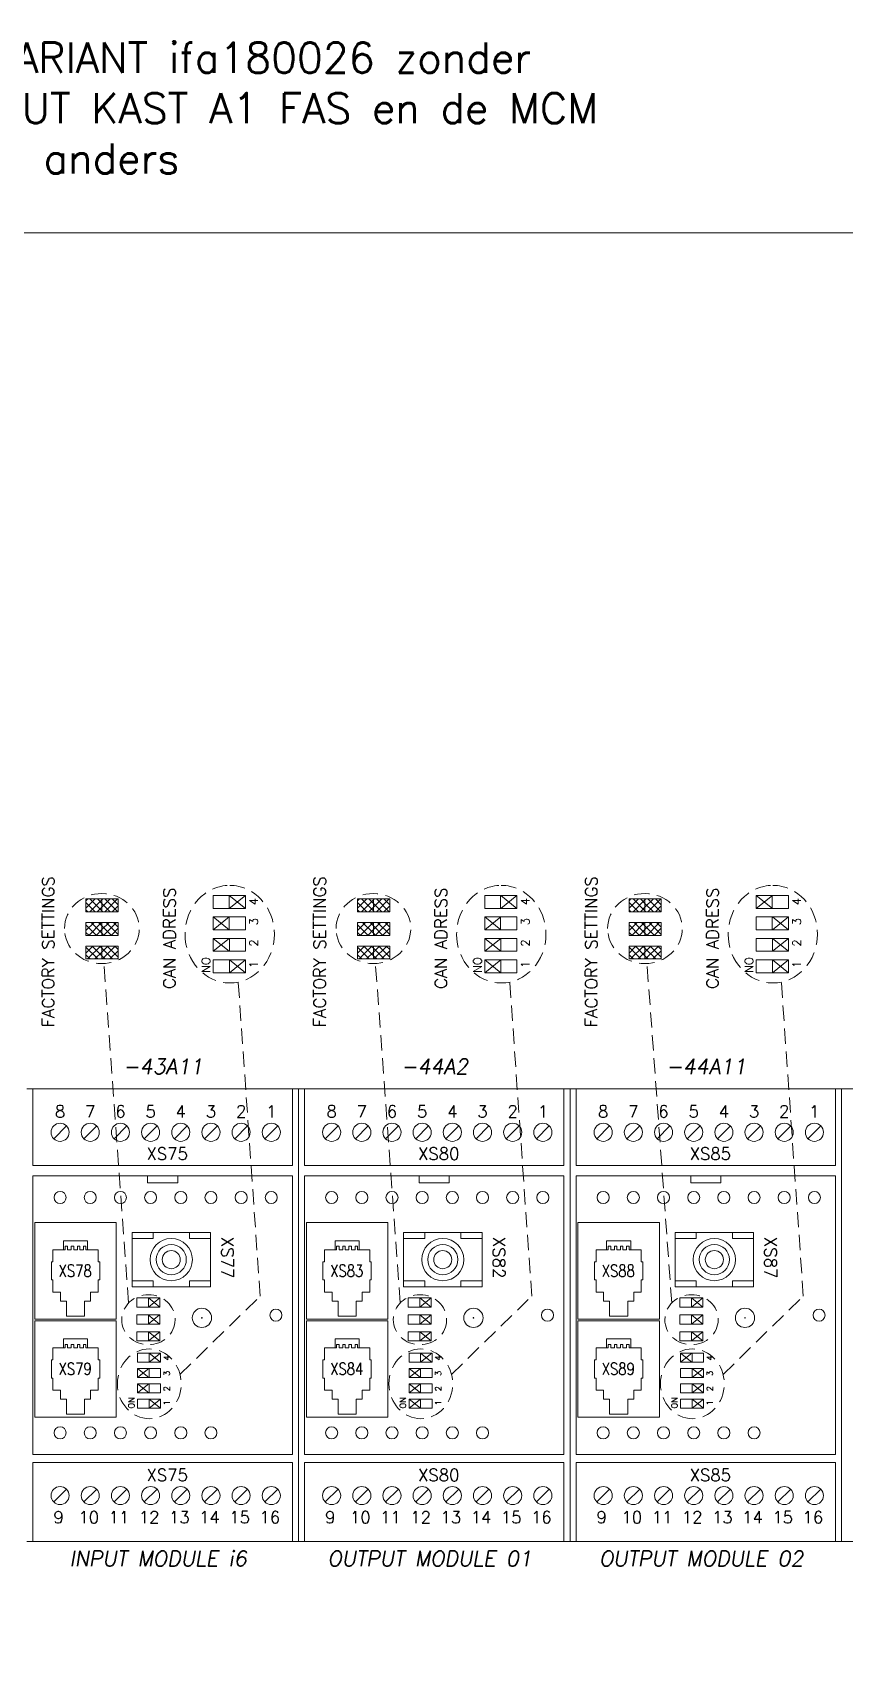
# Model space of a CAD drawing. Extents: x -2993 to 3661, y -4147 to -1441.
# Drawn here: x 2735.6 to 2870.2, y -3453.6 to -3185.1 of the extents above; entities that cross this region are included whole.
import ezdxf
from ezdxf.enums import TextEntityAlignment as Align

# ---------------------------------------------------------------- set-up
doc = ezdxf.new("R2010")
doc.units = 0
doc.header["$LTSCALE"] = 0.1
doc.header["$MEASUREMENT"] = 0
doc.linetypes.add('DASHED', pattern=[19.05, 12.7, -6.35])
doc.layers.get('0').update_dxf_attribs({"linetype": 'CONTINUOUS'})
doc.layers.add('DIM', color=5, linetype='CONTINUOUS')
doc.styles.get("Standard").update_dxf_attribs({"font": 'simplex.shx'})

msp = doc.modelspace()

# ---------------------------------------------------------------- linework, layer by layer
at = {"linetype": 'Continuous', "lineweight": 13}
for p, q in [((2744.51, -3328.7), (2749.84, -3328.7)), ((2744.51, -3330.83), (2744.51, -3328.7)), ((2747.14, -3330.83), (2747.14, -3328.7)), ((2749.84, -3328.7), (2749.84, -3330.83)), ((2765.58, -3328.13), (2770.92, -3328.13)), ((2765.58, -3330.26), (2765.58, -3328.13)), ((2768.22, -3330.26), (2768.22, -3328.13)), ((2770.92, -3328.13), (2770.92, -3330.26)), ((2789.51, -3328.7), (2794.84, -3328.7)), ((2789.51, -3330.83), (2789.51, -3328.7)), ((2792.14, -3330.83), (2792.14, -3328.7)), ((2794.84, -3328.7), (2794.84, -3330.83)), ((2810.58, -3328.13), (2815.92, -3328.13)), ((2810.58, -3330.26), (2810.58, -3328.13)), ((2813.22, -3330.26), (2813.22, -3328.13)), ((2815.92, -3328.13), (2815.92, -3330.26)), ((2834.51, -3328.7), (2839.84, -3328.7)), ((2834.51, -3330.83), (2834.51, -3328.7)), ((2837.14, -3330.83), (2837.14, -3328.7)), ((2839.84, -3328.7), (2839.84, -3330.83)), ((2855.58, -3328.13), (2860.92, -3328.13)), ((2855.58, -3330.26), (2855.58, -3328.13)), ((2858.22, -3330.26), (2858.22, -3328.13)), ((2860.92, -3328.13), (2860.92, -3330.26)), ((2749.84, -3330.83), (2744.51, -3330.83)), ((2770.92, -3330.26), (2765.58, -3330.26)), ((2765.58, -3331.68), (2770.92, -3331.68)), ((2765.58, -3333.82), (2765.58, -3331.68)), ((2768.22, -3333.82), (2768.22, -3331.68)), ((2770.92, -3331.68), (2770.92, -3333.82)), ((2794.84, -3330.83), (2789.51, -3330.83)), ((2815.92, -3330.26), (2810.58, -3330.26)), ((2810.58, -3331.68), (2815.92, -3331.68)), ((2810.58, -3333.82), (2810.58, -3331.68)), ((2813.22, -3333.82), (2813.22, -3331.68)), ((2815.92, -3331.68), (2815.92, -3333.82)), ((2839.84, -3330.83), (2834.51, -3330.83)), ((2860.92, -3330.26), (2855.58, -3330.26)), ((2855.58, -3331.68), (2860.92, -3331.68)), ((2855.58, -3333.82), (2855.58, -3331.68)), ((2858.22, -3333.82), (2858.22, -3331.68)), ((2860.92, -3331.68), (2860.92, -3333.82)), ((2744.51, -3332.61), (2749.84, -3332.61)), ((2744.51, -3334.74), (2744.51, -3332.61)), ((2747.14, -3334.74), (2747.14, -3332.61)), ((2749.84, -3332.61), (2749.84, -3334.74)), ((2770.92, -3333.82), (2765.58, -3333.82)), ((2789.51, -3332.61), (2794.84, -3332.61)), ((2789.51, -3334.74), (2789.51, -3332.61)), ((2792.14, -3334.74), (2792.14, -3332.61)), ((2794.84, -3332.61), (2794.84, -3334.74)), ((2815.92, -3333.82), (2810.58, -3333.82)), ((2834.51, -3332.61), (2839.84, -3332.61)), ((2834.51, -3334.74), (2834.51, -3332.61)), ((2837.14, -3334.74), (2837.14, -3332.61)), ((2839.84, -3332.61), (2839.84, -3334.74)), ((2860.92, -3333.82), (2855.58, -3333.82)), ((2749.84, -3334.74), (2744.51, -3334.74)), ((2744.51, -3336.52), (2749.84, -3336.52)), ((2744.51, -3338.65), (2744.51, -3336.52)), ((2747.14, -3338.65), (2747.14, -3336.52)), ((2749.84, -3336.52), (2749.84, -3338.65)), ((2770.92, -3335.24), (2765.58, -3335.24)), ((2765.58, -3335.24), (2765.58, -3337.37)), ((2768.28, -3337.37), (2768.28, -3335.24)), ((2770.92, -3337.37), (2770.92, -3335.24)), ((2794.84, -3334.74), (2789.51, -3334.74)), ((2789.51, -3336.52), (2794.84, -3336.52)), ((2789.51, -3338.65), (2789.51, -3336.52)), ((2792.14, -3338.65), (2792.14, -3336.52)), ((2794.84, -3336.52), (2794.84, -3338.65)), ((2815.92, -3335.24), (2810.58, -3335.24)), ((2810.58, -3335.24), (2810.58, -3337.37)), ((2813.28, -3337.37), (2813.28, -3335.24)), ((2815.92, -3337.37), (2815.92, -3335.24)), ((2839.84, -3334.74), (2834.51, -3334.74)), ((2834.51, -3336.52), (2839.84, -3336.52)), ((2834.51, -3338.65), (2834.51, -3336.52)), ((2837.14, -3338.65), (2837.14, -3336.52)), ((2839.84, -3336.52), (2839.84, -3338.65)), ((2860.92, -3335.24), (2855.58, -3335.24)), ((2855.58, -3335.24), (2855.58, -3337.37)), ((2858.28, -3337.37), (2858.28, -3335.24)), ((2860.92, -3337.37), (2860.92, -3335.24)), ((2749.84, -3338.65), (2744.51, -3338.65)), ((2765.58, -3337.37), (2770.92, -3337.37)), ((2770.92, -3338.79), (2765.58, -3338.79)), ((2765.58, -3338.79), (2765.58, -3340.93)), ((2768.28, -3340.93), (2768.28, -3338.79)), ((2770.92, -3340.93), (2770.92, -3338.79)), ((2794.84, -3338.65), (2789.51, -3338.65)), ((2810.58, -3337.37), (2815.92, -3337.37)), ((2815.92, -3338.79), (2810.58, -3338.79)), ((2810.58, -3338.79), (2810.58, -3340.93)), ((2813.28, -3340.93), (2813.28, -3338.79)), ((2815.92, -3340.93), (2815.92, -3338.79)), ((2839.84, -3338.65), (2834.51, -3338.65)), ((2855.58, -3337.37), (2860.92, -3337.37)), ((2860.92, -3338.79), (2855.58, -3338.79)), ((2855.58, -3338.79), (2855.58, -3340.93)), ((2858.28, -3340.93), (2858.28, -3338.79)), ((2860.92, -3340.93), (2860.92, -3338.79)), ((2765.58, -3340.93), (2770.92, -3340.93)), ((2810.58, -3340.93), (2815.92, -3340.93)), ((2855.58, -3340.93), (2860.92, -3340.93)), ((2741.05, -3386.26), (2741.46, -3386.26)), ((2741.05, -3386.84), (2741.05, -3386.26)), ((2741.46, -3386.26), (2741.46, -3386.84)), ((2741.46, -3386.84), (2742.07, -3386.84)), ((2742.07, -3386.26), (2742.48, -3386.26)), ((2742.07, -3386.84), (2742.07, -3386.26)), ((2742.48, -3386.26), (2742.48, -3386.84)), ((2742.48, -3386.84), (2743.09, -3386.84)), ((2743.09, -3386.84), (2743.09, -3386.26)), ((2743.09, -3386.26), (2743.49, -3386.26)), ((2743.49, -3386.26), (2743.49, -3386.84)), ((2743.49, -3386.84), (2744.1, -3386.84)), ((2744.1, -3386.26), (2744.51, -3386.26)), ((2744.1, -3386.84), (2744.1, -3386.26)), ((2744.51, -3386.26), (2744.51, -3386.84)), ((2786.05, -3386.26), (2786.46, -3386.26)), ((2786.05, -3386.84), (2786.05, -3386.26)), ((2786.46, -3386.26), (2786.46, -3386.84)), ((2786.46, -3386.84), (2787.07, -3386.84)), ((2787.07, -3386.26), (2787.48, -3386.26)), ((2787.07, -3386.84), (2787.07, -3386.26)), ((2787.48, -3386.26), (2787.48, -3386.84)), ((2787.48, -3386.84), (2788.09, -3386.84)), ((2788.09, -3386.84), (2788.09, -3386.26)), ((2788.09, -3386.26), (2788.49, -3386.26)), ((2788.49, -3386.26), (2788.49, -3386.84)), ((2788.49, -3386.84), (2789.1, -3386.84)), ((2789.1, -3386.26), (2789.51, -3386.26)), ((2789.1, -3386.84), (2789.1, -3386.26)), ((2789.51, -3386.26), (2789.51, -3386.84)), ((2831.05, -3386.26), (2831.46, -3386.26)), ((2831.05, -3386.84), (2831.05, -3386.26)), ((2831.46, -3386.26), (2831.46, -3386.84)), ((2831.46, -3386.84), (2832.07, -3386.84)), ((2832.07, -3386.26), (2832.48, -3386.26)), ((2832.07, -3386.84), (2832.07, -3386.26)), ((2832.48, -3386.26), (2832.48, -3386.84)), ((2832.48, -3386.84), (2833.09, -3386.84)), ((2833.09, -3386.84), (2833.09, -3386.26)), ((2833.09, -3386.26), (2833.49, -3386.26)), ((2833.49, -3386.26), (2833.49, -3386.84)), ((2833.49, -3386.84), (2834.1, -3386.84)), ((2834.1, -3386.26), (2834.51, -3386.26)), ((2834.1, -3386.84), (2834.1, -3386.26)), ((2834.51, -3386.26), (2834.51, -3386.84)), ((2752.92, -3396.35), (2752.92, -3394.82)), ((2752.92, -3394.82), (2756.73, -3394.82)), ((2752.92, -3394.82), (2756.73, -3394.82)), ((2756.73, -3396.35), (2752.92, -3396.35)), ((2756.73, -3396.35), (2752.92, -3396.35)), ((2754.85, -3394.82), (2754.85, -3396.35)), ((2756.73, -3394.82), (2756.73, -3396.35)), ((2797.92, -3396.35), (2797.92, -3394.82)), ((2797.92, -3394.82), (2801.73, -3394.82)), ((2797.92, -3394.82), (2801.73, -3394.82)), ((2801.73, -3396.35), (2797.92, -3396.35)), ((2801.73, -3396.35), (2797.92, -3396.35)), ((2799.85, -3394.82), (2799.85, -3396.35)), ((2801.73, -3394.82), (2801.73, -3396.35)), ((2842.92, -3396.35), (2842.92, -3394.82)), ((2842.92, -3394.82), (2846.73, -3394.82)), ((2842.92, -3394.82), (2846.73, -3394.82)), ((2846.73, -3396.35), (2842.92, -3396.35)), ((2846.73, -3396.35), (2842.92, -3396.35)), ((2844.85, -3394.82), (2844.85, -3396.35)), ((2846.73, -3394.82), (2846.73, -3396.35)), ((2752.92, -3399.14), (2752.92, -3397.62)), ((2752.92, -3397.62), (2756.73, -3397.62)), ((2752.92, -3397.62), (2756.73, -3397.62)), ((2754.85, -3397.62), (2754.85, -3399.14)), ((2756.73, -3397.62), (2756.73, -3399.14)), ((2797.92, -3399.14), (2797.92, -3397.62)), ((2797.92, -3397.62), (2801.73, -3397.62)), ((2797.92, -3397.62), (2801.73, -3397.62)), ((2799.85, -3397.62), (2799.85, -3399.14)), ((2801.73, -3397.62), (2801.73, -3399.14)), ((2842.92, -3399.14), (2842.92, -3397.62)), ((2842.92, -3397.62), (2846.73, -3397.62)), ((2842.92, -3397.62), (2846.73, -3397.62)), ((2844.85, -3397.62), (2844.85, -3399.14)), ((2846.73, -3397.62), (2846.73, -3399.14)), ((2756.73, -3399.14), (2752.92, -3399.14)), ((2756.73, -3399.14), (2752.92, -3399.14)), ((2752.92, -3401.93), (2752.92, -3400.41)), ((2752.92, -3400.41), (2756.73, -3400.41)), ((2752.92, -3400.41), (2756.73, -3400.41)), ((2754.85, -3400.41), (2754.85, -3401.93)), ((2756.73, -3400.41), (2756.73, -3401.93)), ((2801.73, -3399.14), (2797.92, -3399.14)), ((2801.73, -3399.14), (2797.92, -3399.14)), ((2797.92, -3401.93), (2797.92, -3400.41)), ((2797.92, -3400.41), (2801.73, -3400.41)), ((2797.92, -3400.41), (2801.73, -3400.41)), ((2799.85, -3400.41), (2799.85, -3401.93)), ((2801.73, -3400.41), (2801.73, -3401.93)), ((2846.73, -3399.14), (2842.92, -3399.14)), ((2846.73, -3399.14), (2842.92, -3399.14)), ((2842.92, -3401.93), (2842.92, -3400.41)), ((2842.92, -3400.41), (2846.73, -3400.41)), ((2842.92, -3400.41), (2846.73, -3400.41)), ((2844.85, -3400.41), (2844.85, -3401.93)), ((2846.73, -3400.41), (2846.73, -3401.93)), ((2741.05, -3403.09), (2741.05, -3402.51)), ((2741.05, -3402.51), (2741.46, -3402.51)), ((2741.46, -3402.51), (2741.46, -3403.09)), ((2741.46, -3403.09), (2742.07, -3403.09)), ((2742.07, -3402.51), (2742.48, -3402.51)), ((2742.07, -3403.09), (2742.07, -3402.51)), ((2742.48, -3402.51), (2742.48, -3403.09)), ((2742.48, -3403.09), (2743.09, -3403.09)), ((2743.09, -3403.09), (2743.09, -3402.51)), ((2743.09, -3402.51), (2743.49, -3402.51)), ((2743.49, -3402.51), (2743.49, -3403.09)), ((2743.49, -3403.09), (2744.1, -3403.09)), ((2744.1, -3403.09), (2744.1, -3402.51)), ((2744.1, -3402.51), (2744.51, -3402.51)), ((2744.51, -3402.51), (2744.51, -3403.09)), ((2756.73, -3401.93), (2752.92, -3401.93)), ((2756.73, -3401.93), (2752.92, -3401.93)), ((2753.05, -3403.97), (2753.05, -3405.49)), ((2756.86, -3403.97), (2753.05, -3403.97)), ((2754.96, -3403.97), (2754.96, -3405.49)), ((2756.86, -3405.49), (2756.86, -3403.97)), ((2786.05, -3403.09), (2786.05, -3402.51)), ((2786.05, -3402.51), (2786.46, -3402.51)), ((2786.46, -3402.51), (2786.46, -3403.09)), ((2786.46, -3403.09), (2787.07, -3403.09)), ((2787.07, -3402.51), (2787.48, -3402.51)), ((2787.07, -3403.09), (2787.07, -3402.51)), ((2787.48, -3402.51), (2787.48, -3403.09)), ((2787.48, -3403.09), (2788.09, -3403.09)), ((2788.09, -3403.09), (2788.09, -3402.51)), ((2788.09, -3402.51), (2788.49, -3402.51)), ((2788.49, -3402.51), (2788.49, -3403.09)), ((2788.49, -3403.09), (2789.1, -3403.09)), ((2789.1, -3403.09), (2789.1, -3402.51)), ((2789.1, -3402.51), (2789.51, -3402.51)), ((2789.51, -3402.51), (2789.51, -3403.09)), ((2801.73, -3401.93), (2797.92, -3401.93)), ((2801.73, -3401.93), (2797.92, -3401.93)), ((2798.05, -3403.97), (2798.05, -3405.49)), ((2801.86, -3403.97), (2798.05, -3403.97)), ((2799.96, -3403.97), (2799.96, -3405.49)), ((2801.86, -3405.49), (2801.86, -3403.97)), ((2831.05, -3403.09), (2831.05, -3402.51)), ((2831.05, -3402.51), (2831.46, -3402.51)), ((2831.46, -3402.51), (2831.46, -3403.09)), ((2831.46, -3403.09), (2832.07, -3403.09)), ((2832.07, -3402.51), (2832.48, -3402.51)), ((2832.07, -3403.09), (2832.07, -3402.51)), ((2832.48, -3402.51), (2832.48, -3403.09)), ((2832.48, -3403.09), (2833.09, -3403.09)), ((2833.09, -3403.09), (2833.09, -3402.51)), ((2833.09, -3402.51), (2833.49, -3402.51)), ((2833.49, -3402.51), (2833.49, -3403.09)), ((2833.49, -3403.09), (2834.1, -3403.09)), ((2834.1, -3403.09), (2834.1, -3402.51)), ((2834.1, -3402.51), (2834.51, -3402.51)), ((2834.51, -3402.51), (2834.51, -3403.09)), ((2846.73, -3401.93), (2842.92, -3401.93)), ((2846.73, -3401.93), (2842.92, -3401.93)), ((2843.05, -3403.97), (2843.05, -3405.49)), ((2846.86, -3403.97), (2843.05, -3403.97)), ((2844.96, -3403.97), (2844.96, -3405.49)), ((2846.86, -3405.49), (2846.86, -3403.97)), ((2753.05, -3405.49), (2756.86, -3405.49)), ((2756.86, -3406.51), (2753.05, -3406.51)), ((2753.05, -3406.51), (2753.05, -3408.03)), ((2754.96, -3406.51), (2754.96, -3408.03)), ((2756.86, -3408.03), (2756.86, -3406.51)), ((2798.05, -3405.49), (2801.86, -3405.49)), ((2801.86, -3406.51), (2798.05, -3406.51)), ((2798.05, -3406.51), (2798.05, -3408.03)), ((2799.96, -3406.51), (2799.96, -3408.03)), ((2801.86, -3408.03), (2801.86, -3406.51)), ((2843.05, -3405.49), (2846.86, -3405.49)), ((2846.86, -3406.51), (2843.05, -3406.51)), ((2843.05, -3406.51), (2843.05, -3408.03)), ((2844.96, -3406.51), (2844.96, -3408.03)), ((2846.86, -3408.03), (2846.86, -3406.51)), ((2753.05, -3408.03), (2756.86, -3408.03)), ((2753.05, -3410.57), (2753.05, -3409.05)), ((2753.05, -3409.05), (2756.86, -3409.05)), ((2754.96, -3409.05), (2754.96, -3410.57)), ((2756.86, -3409.05), (2756.86, -3410.57)), ((2798.05, -3408.03), (2801.86, -3408.03)), ((2798.05, -3410.57), (2798.05, -3409.05)), ((2798.05, -3409.05), (2801.86, -3409.05)), ((2799.96, -3409.05), (2799.96, -3410.57)), ((2801.86, -3409.05), (2801.86, -3410.57)), ((2843.05, -3408.03), (2846.86, -3408.03)), ((2843.05, -3410.57), (2843.05, -3409.05)), ((2843.05, -3409.05), (2846.86, -3409.05)), ((2844.96, -3409.05), (2844.96, -3410.57)), ((2846.86, -3409.05), (2846.86, -3410.57)), ((2756.86, -3410.57), (2753.05, -3410.57)), ((2753.05, -3411.59), (2756.86, -3411.59)), ((2753.05, -3413.11), (2753.05, -3411.59)), ((2754.96, -3411.59), (2754.96, -3413.11)), ((2756.86, -3411.59), (2756.86, -3413.11)), ((2801.86, -3410.57), (2798.05, -3410.57)), ((2798.05, -3411.59), (2801.86, -3411.59)), ((2798.05, -3413.11), (2798.05, -3411.59)), ((2799.96, -3411.59), (2799.96, -3413.11)), ((2801.86, -3411.59), (2801.86, -3413.11)), ((2846.86, -3410.57), (2843.05, -3410.57)), ((2843.05, -3411.59), (2846.86, -3411.59)), ((2843.05, -3413.11), (2843.05, -3411.59)), ((2844.96, -3411.59), (2844.96, -3413.11)), ((2846.86, -3411.59), (2846.86, -3413.11)), ((2756.86, -3413.11), (2753.05, -3413.11)), ((2801.86, -3413.11), (2798.05, -3413.11)), ((2846.86, -3413.11), (2843.05, -3413.11))]:
    msp.add_line(p, q, dxfattribs=at)
at = {"lineweight": 13}
for p, q in [((2744.51, -3329), (2744.82, -3328.7)), ((2744.51, -3330.24), (2746.05, -3328.7)), ((2747.14, -3330.68), (2745.16, -3328.7)), ((2745.16, -3330.83), (2747.14, -3328.84)), ((2747.14, -3329.44), (2746.4, -3328.7)), ((2747.14, -3328.84), (2747.29, -3328.7)), ((2747.14, -3330.08), (2748.53, -3328.7)), ((2747.63, -3330.83), (2749.76, -3328.7)), ((2749.77, -3330.83), (2747.63, -3328.7)), ((2749.84, -3329.67), (2748.87, -3328.7)), ((2789.51, -3329), (2789.82, -3328.7)), ((2789.51, -3330.24), (2791.05, -3328.7)), ((2792.14, -3330.68), (2790.16, -3328.7)), ((2790.16, -3330.83), (2792.14, -3328.84)), ((2792.14, -3329.44), (2791.4, -3328.7)), ((2792.14, -3328.84), (2792.29, -3328.7)), ((2792.14, -3330.08), (2793.53, -3328.7)), ((2792.63, -3330.83), (2794.76, -3328.7)), ((2794.77, -3330.83), (2792.63, -3328.7)), ((2794.84, -3329.67), (2793.87, -3328.7)), ((2834.51, -3329), (2834.82, -3328.7)), ((2834.51, -3330.24), (2836.05, -3328.7)), ((2837.14, -3330.68), (2835.16, -3328.7)), ((2835.16, -3330.83), (2837.14, -3328.84)), ((2837.14, -3329.44), (2836.4, -3328.7)), ((2837.14, -3328.84), (2837.29, -3328.7)), ((2837.14, -3330.08), (2838.53, -3328.7)), ((2837.63, -3330.83), (2839.76, -3328.7)), ((2839.77, -3330.83), (2837.63, -3328.7)), ((2839.84, -3329.67), (2838.87, -3328.7)), ((2746.05, -3330.83), (2744.51, -3329.29)), ((2744.82, -3330.83), (2744.51, -3330.52)), ((2746.39, -3330.83), (2747.14, -3330.08)), ((2748.53, -3330.83), (2747.14, -3329.44)), ((2747.29, -3330.83), (2747.14, -3330.68)), ((2748.87, -3330.83), (2749.84, -3329.86)), ((2791.05, -3330.83), (2789.51, -3329.29)), ((2789.82, -3330.83), (2789.51, -3330.52)), ((2791.39, -3330.83), (2792.14, -3330.08)), ((2793.53, -3330.83), (2792.14, -3329.44)), ((2792.29, -3330.83), (2792.14, -3330.68)), ((2793.87, -3330.83), (2794.84, -3329.86)), ((2836.05, -3330.83), (2834.51, -3329.29)), ((2834.82, -3330.83), (2834.51, -3330.52)), ((2836.39, -3330.83), (2837.14, -3330.08)), ((2838.53, -3330.83), (2837.14, -3329.44)), ((2837.29, -3330.83), (2837.14, -3330.68)), ((2838.87, -3330.83), (2839.84, -3329.86)), ((2744.51, -3332.71), (2744.62, -3332.61)), ((2744.51, -3333.95), (2745.85, -3332.61)), ((2746.25, -3334.74), (2744.51, -3333)), ((2745.02, -3334.74), (2744.51, -3334.24)), ((2744.96, -3334.74), (2747.09, -3332.61)), ((2747.14, -3334.39), (2745.36, -3332.61)), ((2746.19, -3334.74), (2747.14, -3333.79)), ((2747.14, -3333.16), (2746.59, -3332.61)), ((2747.14, -3333.79), (2748.33, -3332.61)), ((2748.73, -3334.74), (2747.14, -3333.16)), ((2747.49, -3334.74), (2747.14, -3334.39)), ((2747.43, -3334.74), (2749.57, -3332.61)), ((2749.84, -3334.62), (2747.83, -3332.61)), ((2748.67, -3334.74), (2749.84, -3333.57)), ((2749.84, -3333.38), (2749.07, -3332.61)), ((2789.51, -3332.71), (2789.62, -3332.61)), ((2789.51, -3333.95), (2790.85, -3332.61)), ((2791.25, -3334.74), (2789.51, -3333)), ((2790.02, -3334.74), (2789.51, -3334.24)), ((2789.96, -3334.74), (2792.09, -3332.61)), ((2792.14, -3334.39), (2790.36, -3332.61)), ((2791.19, -3334.74), (2792.14, -3333.79)), ((2792.14, -3333.16), (2791.59, -3332.61)), ((2792.14, -3333.79), (2793.33, -3332.61)), ((2793.73, -3334.74), (2792.14, -3333.16)), ((2792.49, -3334.74), (2792.14, -3334.39)), ((2792.43, -3334.74), (2794.57, -3332.61)), ((2794.84, -3334.62), (2792.83, -3332.61)), ((2793.67, -3334.74), (2794.84, -3333.57)), ((2794.84, -3333.38), (2794.07, -3332.61)), ((2834.51, -3332.71), (2834.62, -3332.61)), ((2834.51, -3333.95), (2835.85, -3332.61)), ((2836.25, -3334.74), (2834.51, -3333)), ((2835.02, -3334.74), (2834.51, -3334.24)), ((2834.96, -3334.74), (2837.09, -3332.61)), ((2837.14, -3334.39), (2835.36, -3332.61)), ((2836.19, -3334.74), (2837.14, -3333.79)), ((2837.14, -3333.16), (2836.59, -3332.61)), ((2837.14, -3333.79), (2838.33, -3332.61)), ((2838.73, -3334.74), (2837.14, -3333.16)), ((2837.49, -3334.74), (2837.14, -3334.39)), ((2837.43, -3334.74), (2839.57, -3332.61)), ((2839.84, -3334.62), (2837.83, -3332.61)), ((2838.67, -3334.74), (2839.84, -3333.57)), ((2839.84, -3333.38), (2839.07, -3332.61)), ((2744.51, -3337.66), (2745.65, -3336.52)), ((2746.45, -3338.65), (2744.51, -3336.71)), ((2744.76, -3338.65), (2746.89, -3336.52)), ((2747.14, -3338.11), (2745.56, -3336.52)), ((2747.14, -3336.87), (2746.79, -3336.52)), ((2747.14, -3337.51), (2748.13, -3336.52)), ((2748.93, -3338.65), (2747.14, -3336.87)), ((2747.23, -3338.65), (2749.37, -3336.52)), ((2749.84, -3338.33), (2748.03, -3336.52)), ((2748.47, -3338.65), (2749.84, -3337.28)), ((2749.84, -3337.1), (2749.27, -3336.52)), ((2789.51, -3337.66), (2790.65, -3336.52)), ((2791.45, -3338.65), (2789.51, -3336.71)), ((2789.76, -3338.65), (2791.89, -3336.52)), ((2792.14, -3338.11), (2790.56, -3336.52)), ((2792.14, -3336.87), (2791.79, -3336.52)), ((2792.14, -3337.51), (2793.13, -3336.52)), ((2793.93, -3338.65), (2792.14, -3336.87)), ((2792.23, -3338.65), (2794.37, -3336.52)), ((2794.84, -3338.33), (2793.03, -3336.52)), ((2793.47, -3338.65), (2794.84, -3337.28)), ((2794.84, -3337.1), (2794.27, -3336.52)), ((2834.51, -3337.66), (2835.65, -3336.52)), ((2836.45, -3338.65), (2834.51, -3336.71)), ((2834.76, -3338.65), (2836.89, -3336.52)), ((2837.14, -3338.11), (2835.56, -3336.52)), ((2837.14, -3336.87), (2836.79, -3336.52)), ((2837.14, -3337.51), (2838.13, -3336.52)), ((2838.93, -3338.65), (2837.14, -3336.87)), ((2837.23, -3338.65), (2839.37, -3336.52)), ((2839.84, -3338.33), (2838.03, -3336.52)), ((2838.47, -3338.65), (2839.84, -3337.28)), ((2839.84, -3337.1), (2839.27, -3336.52)), ((2745.22, -3338.65), (2744.51, -3337.95)), ((2746, -3338.65), (2747.14, -3337.51)), ((2747.69, -3338.65), (2747.14, -3338.11)), ((2749.71, -3338.65), (2749.84, -3338.52)), ((2790.22, -3338.65), (2789.51, -3337.95)), ((2791, -3338.65), (2792.14, -3337.51)), ((2792.69, -3338.65), (2792.14, -3338.11)), ((2794.71, -3338.65), (2794.84, -3338.52)), ((2835.22, -3338.65), (2834.51, -3337.95)), ((2836, -3338.65), (2837.14, -3337.51)), ((2837.69, -3338.65), (2837.14, -3338.11)), ((2839.71, -3338.65), (2839.84, -3338.52)), ((2779.72, -3360.17), (2734.72, -3360.17)), ((2779.72, -3360.17), (2734.72, -3360.17)), ((2735.72, -3372.87), (2735.72, -3360.17)), ((2778.72, -3372.87), (2778.72, -3360.17)), ((2779.72, -3360.17), (2779.72, -3435.17)), ((2779.72, -3360.17), (2779.72, -3435.17)), ((2779.72, -3360.17), (2779.72, -3435.17)), ((2779.72, -3360.17), (2779.72, -3435.17)), ((2779.72, -3360.17), (2779.72, -3435.17)), ((2779.72, -3360.17), (2779.72, -3435.17)), ((2779.72, -3360.17), (2779.72, -3435.17)), ((2779.72, -3360.17), (2779.72, -3435.17)), ((2824.72, -3360.17), (2779.72, -3360.17)), ((2824.72, -3360.17), (2779.72, -3360.17)), ((2779.72, -3360.17), (2779.72, -3435.17)), ((2779.72, -3360.17), (2779.72, -3435.17)), ((2779.72, -3360.17), (2779.72, -3435.17)), ((2779.72, -3360.17), (2779.72, -3435.17)), ((2779.72, -3360.17), (2779.72, -3435.17)), ((2779.72, -3360.17), (2779.72, -3435.17)), ((2779.72, -3360.17), (2779.72, -3435.17)), ((2780.72, -3372.87), (2780.72, -3360.17)), ((2823.72, -3372.87), (2823.72, -3360.17)), ((2824.72, -3360.17), (2824.72, -3435.17)), ((2824.72, -3360.17), (2824.72, -3435.17)), ((2824.72, -3360.17), (2824.72, -3435.17)), ((2824.72, -3360.17), (2824.72, -3435.17)), ((2824.72, -3360.17), (2824.72, -3435.17)), ((2824.72, -3360.17), (2824.72, -3435.17)), ((2824.72, -3360.17), (2824.72, -3435.17)), ((2824.72, -3360.17), (2824.72, -3435.17)), ((2869.72, -3360.17), (2824.72, -3360.17)), ((2869.72, -3360.17), (2824.72, -3360.17)), ((2824.72, -3360.17), (2824.72, -3435.17)), ((2824.72, -3360.17), (2824.72, -3435.17)), ((2824.72, -3360.17), (2824.72, -3435.17)), ((2824.72, -3360.17), (2824.72, -3435.17)), ((2824.72, -3360.17), (2824.72, -3435.17)), ((2824.72, -3360.17), (2824.72, -3435.17)), ((2824.72, -3360.17), (2824.72, -3435.17)), ((2825.72, -3372.87), (2825.72, -3360.17)), ((2868.72, -3372.87), (2868.72, -3360.17)), ((2869.72, -3360.17), (2869.72, -3435.17)), ((2869.72, -3360.17), (2869.72, -3435.17)), ((2869.72, -3360.17), (2869.72, -3435.17)), ((2869.72, -3360.17), (2869.72, -3435.17)), ((2869.72, -3360.17), (2869.72, -3435.17)), ((2869.72, -3360.17), (2869.72, -3435.17)), ((2869.72, -3360.17), (2869.72, -3435.17)), ((2869.72, -3360.17), (2869.72, -3435.17)), ((2914.72, -3360.17), (2869.72, -3360.17)), ((2914.72, -3360.17), (2869.72, -3360.17)), ((2869.72, -3360.17), (2869.72, -3435.17)), ((2869.72, -3360.17), (2869.72, -3435.17)), ((2869.72, -3360.17), (2869.72, -3435.17)), ((2869.72, -3360.17), (2869.72, -3435.17)), ((2869.72, -3360.17), (2869.72, -3435.17)), ((2869.72, -3360.17), (2869.72, -3435.17)), ((2869.72, -3360.17), (2869.72, -3435.17)), ((2741.29, -3366.31), (2739.16, -3368.43)), ((2746.29, -3366.31), (2744.16, -3368.43)), ((2751.29, -3366.31), (2749.16, -3368.43)), ((2756.29, -3366.31), (2754.16, -3368.43)), ((2761.29, -3366.31), (2759.16, -3368.43)), ((2766.29, -3366.31), (2764.16, -3368.43)), ((2771.29, -3366.31), (2769.16, -3368.43)), ((2776.29, -3366.31), (2774.16, -3368.43)), ((2786.29, -3366.31), (2784.16, -3368.43)), ((2791.29, -3366.31), (2789.16, -3368.43)), ((2796.29, -3366.31), (2794.16, -3368.43)), ((2801.29, -3366.31), (2799.16, -3368.43)), ((2806.29, -3366.31), (2804.16, -3368.43)), ((2811.29, -3366.31), (2809.16, -3368.43)), ((2816.29, -3366.31), (2814.16, -3368.43)), ((2821.29, -3366.31), (2819.16, -3368.43)), ((2831.29, -3366.31), (2829.16, -3368.43)), ((2836.29, -3366.31), (2834.16, -3368.43)), ((2841.29, -3366.31), (2839.16, -3368.43)), ((2846.29, -3366.31), (2844.16, -3368.43)), ((2851.29, -3366.31), (2849.16, -3368.43)), ((2856.29, -3366.31), (2854.16, -3368.43)), ((2861.29, -3366.31), (2859.16, -3368.43)), ((2866.29, -3366.31), (2864.16, -3368.43)), ((2778.72, -3372.87), (2735.72, -3372.87)), ((2778.72, -3374.57), (2735.72, -3374.57)), ((2735.72, -3420.77), (2735.72, -3374.57)), ((2754.72, -3374.57), (2754.72, -3375.77)), ((2759.72, -3374.57), (2759.72, -3375.77)), ((2778.72, -3420.77), (2778.72, -3374.57)), ((2779.72, -3372.42), (2779.72, -3422.92)), ((2823.72, -3372.87), (2780.72, -3372.87)), ((2823.72, -3374.57), (2780.72, -3374.57)), ((2780.72, -3420.77), (2780.72, -3374.57)), ((2799.72, -3374.57), (2799.72, -3375.77)), ((2804.72, -3374.57), (2804.72, -3375.77)), ((2823.72, -3420.77), (2823.72, -3374.57)), ((2824.72, -3372.42), (2824.72, -3422.92)), ((2868.72, -3372.87), (2825.72, -3372.87)), ((2868.72, -3374.57), (2825.72, -3374.57)), ((2825.72, -3420.77), (2825.72, -3374.57)), ((2844.72, -3374.57), (2844.72, -3375.77)), ((2849.72, -3374.57), (2849.72, -3375.77)), ((2868.72, -3420.77), (2868.72, -3374.57)), ((2869.72, -3372.42), (2869.72, -3422.92)), ((2759.72, -3375.77), (2754.72, -3375.77)), ((2804.72, -3375.77), (2799.72, -3375.77)), ((2849.72, -3375.77), (2844.72, -3375.77)), ((2736.03, -3382.34), (2749.53, -3382.34)), ((2736.03, -3382.34), (2736.03, -3398.34)), ((2749.53, -3382.34), (2749.53, -3398.34)), ((2781.03, -3382.34), (2794.53, -3382.34)), ((2781.03, -3382.34), (2781.03, -3398.34)), ((2794.53, -3382.34), (2794.53, -3398.34)), ((2826.03, -3382.34), (2839.53, -3382.34)), ((2826.03, -3382.34), (2826.03, -3398.34)), ((2839.53, -3382.34), (2839.53, -3398.34)), ((2740.78, -3385.34), (2744.78, -3385.34)), ((2740.78, -3385.34), (2740.78, -3386.84)), ((2744.78, -3385.34), (2744.78, -3386.84)), ((2765.14, -3383.97), (2752.14, -3383.97)), ((2752.14, -3383.97), (2752.14, -3392.97)), ((2755.64, -3384.97), (2752.14, -3384.97)), ((2755.64, -3384.97), (2755.64, -3383.97)), ((2761.64, -3384.97), (2761.64, -3383.97)), ((2765.14, -3384.97), (2761.64, -3384.97)), ((2765.14, -3383.97), (2765.14, -3392.97)), ((2785.78, -3385.34), (2789.78, -3385.34)), ((2785.78, -3385.34), (2785.78, -3386.84)), ((2789.78, -3385.34), (2789.78, -3386.84)), ((2810.14, -3383.97), (2797.14, -3383.97)), ((2797.14, -3383.97), (2797.14, -3392.97)), ((2800.64, -3384.97), (2797.14, -3384.97)), ((2800.64, -3384.97), (2800.64, -3383.97)), ((2806.64, -3384.97), (2806.64, -3383.97)), ((2810.14, -3384.97), (2806.64, -3384.97)), ((2810.14, -3383.97), (2810.14, -3392.97)), ((2830.78, -3385.34), (2834.78, -3385.34)), ((2830.78, -3385.34), (2830.78, -3386.84)), ((2834.78, -3385.34), (2834.78, -3386.84)), ((2855.14, -3383.97), (2842.14, -3383.97)), ((2842.14, -3383.97), (2842.14, -3392.97)), ((2845.64, -3384.97), (2842.14, -3384.97)), ((2845.64, -3384.97), (2845.64, -3383.97)), ((2851.64, -3384.97), (2851.64, -3383.97)), ((2855.14, -3384.97), (2851.64, -3384.97)), ((2855.14, -3383.97), (2855.14, -3392.97)), ((2739.03, -3386.84), (2740.78, -3386.84)), ((2739.03, -3386.84), (2739.03, -3388.84)), ((2741.05, -3386.84), (2740.78, -3386.84)), ((2744.51, -3386.84), (2744.78, -3386.84)), ((2744.78, -3386.84), (2746.53, -3386.84)), ((2746.53, -3386.84), (2746.53, -3388.84)), ((2784.03, -3386.84), (2785.78, -3386.84)), ((2784.03, -3386.84), (2784.03, -3388.84)), ((2786.05, -3386.84), (2785.78, -3386.84)), ((2789.51, -3386.84), (2789.78, -3386.84)), ((2789.78, -3386.84), (2791.53, -3386.84)), ((2791.53, -3386.84), (2791.53, -3388.84)), ((2829.03, -3386.84), (2830.78, -3386.84)), ((2829.03, -3386.84), (2829.03, -3388.84)), ((2831.05, -3386.84), (2830.78, -3386.84)), ((2834.51, -3386.84), (2834.78, -3386.84)), ((2834.78, -3386.84), (2836.53, -3386.84)), ((2836.53, -3386.84), (2836.53, -3388.84)), ((2738.78, -3388.84), (2739.03, -3388.84)), ((2738.78, -3388.84), (2738.78, -3391.84)), ((2746.53, -3388.84), (2746.78, -3388.84)), ((2746.78, -3388.84), (2746.78, -3391.84)), ((2783.78, -3388.84), (2784.03, -3388.84)), ((2783.78, -3388.84), (2783.78, -3391.84)), ((2791.53, -3388.84), (2791.78, -3388.84)), ((2791.78, -3388.84), (2791.78, -3391.84)), ((2828.78, -3388.84), (2829.03, -3388.84)), ((2828.78, -3388.84), (2828.78, -3391.84)), ((2836.53, -3388.84), (2836.78, -3388.84)), ((2836.78, -3388.84), (2836.78, -3391.84)), ((2738.78, -3391.84), (2739.03, -3391.84)), ((2739.03, -3391.84), (2739.03, -3393.84)), ((2746.53, -3391.84), (2746.78, -3391.84)), ((2746.53, -3391.84), (2746.53, -3393.84)), ((2755.64, -3391.97), (2752.14, -3391.97)), ((2765.14, -3392.97), (2752.14, -3392.97)), ((2755.64, -3392.97), (2755.64, -3391.97)), ((2765.14, -3391.97), (2761.64, -3391.97)), ((2761.64, -3392.97), (2761.64, -3391.97)), ((2783.78, -3391.84), (2784.03, -3391.84)), ((2784.03, -3391.84), (2784.03, -3393.84)), ((2791.53, -3391.84), (2791.78, -3391.84)), ((2791.53, -3391.84), (2791.53, -3393.84)), ((2800.64, -3391.97), (2797.14, -3391.97)), ((2810.14, -3392.97), (2797.14, -3392.97)), ((2800.64, -3392.97), (2800.64, -3391.97)), ((2810.14, -3391.97), (2806.64, -3391.97)), ((2806.64, -3392.97), (2806.64, -3391.97)), ((2828.78, -3391.84), (2829.03, -3391.84)), ((2829.03, -3391.84), (2829.03, -3393.84)), ((2836.53, -3391.84), (2836.78, -3391.84)), ((2836.53, -3391.84), (2836.53, -3393.84)), ((2845.64, -3391.97), (2842.14, -3391.97)), ((2855.14, -3392.97), (2842.14, -3392.97)), ((2845.64, -3392.97), (2845.64, -3391.97)), ((2855.14, -3391.97), (2851.64, -3391.97)), ((2851.64, -3392.97), (2851.64, -3391.97)), ((2739.03, -3393.84), (2740.28, -3393.84)), ((2740.28, -3393.84), (2740.28, -3395.34)), ((2740.28, -3395.34), (2741.28, -3395.34)), ((2741.28, -3395.34), (2741.28, -3397.84)), ((2744.28, -3395.34), (2744.28, -3397.84)), ((2744.28, -3395.34), (2745.28, -3395.34)), ((2745.28, -3393.84), (2745.28, -3395.34)), ((2745.28, -3393.84), (2746.53, -3393.84)), ((2784.03, -3393.84), (2785.28, -3393.84)), ((2785.28, -3393.84), (2785.28, -3395.34)), ((2785.28, -3395.34), (2786.28, -3395.34)), ((2786.28, -3395.34), (2786.28, -3397.84)), ((2789.28, -3395.34), (2789.28, -3397.84)), ((2789.28, -3395.34), (2790.28, -3395.34)), ((2790.28, -3393.84), (2790.28, -3395.34)), ((2790.28, -3393.84), (2791.53, -3393.84)), ((2829.03, -3393.84), (2830.28, -3393.84)), ((2830.28, -3393.84), (2830.28, -3395.34)), ((2830.28, -3395.34), (2831.28, -3395.34)), ((2831.28, -3395.34), (2831.28, -3397.84)), ((2834.28, -3395.34), (2834.28, -3397.84)), ((2834.28, -3395.34), (2835.28, -3395.34)), ((2835.28, -3393.84), (2835.28, -3395.34)), ((2835.28, -3393.84), (2836.53, -3393.84)), ((2736.03, -3398.34), (2749.53, -3398.34)), ((2736.03, -3398.59), (2736.03, -3414.59)), ((2736.03, -3398.59), (2749.53, -3398.59)), ((2741.28, -3397.84), (2744.28, -3397.84)), ((2749.53, -3398.59), (2749.53, -3414.59)), ((2781.03, -3398.34), (2794.53, -3398.34)), ((2781.03, -3398.59), (2781.03, -3414.59)), ((2781.03, -3398.59), (2794.53, -3398.59)), ((2786.28, -3397.84), (2789.28, -3397.84)), ((2794.53, -3398.59), (2794.53, -3414.59)), ((2826.03, -3398.34), (2839.53, -3398.34)), ((2826.03, -3398.59), (2826.03, -3414.59)), ((2826.03, -3398.59), (2839.53, -3398.59)), ((2831.28, -3397.84), (2834.28, -3397.84)), ((2839.53, -3398.59), (2839.53, -3414.59)), ((2740.78, -3401.59), (2744.78, -3401.59)), ((2740.78, -3401.59), (2740.78, -3403.09)), ((2744.78, -3401.59), (2744.78, -3403.09)), ((2785.78, -3401.59), (2789.78, -3401.59)), ((2785.78, -3401.59), (2785.78, -3403.09)), ((2789.78, -3401.59), (2789.78, -3403.09)), ((2830.78, -3401.59), (2834.78, -3401.59)), ((2830.78, -3401.59), (2830.78, -3403.09)), ((2834.78, -3401.59), (2834.78, -3403.09)), ((2739.03, -3403.09), (2739.03, -3405.09)), ((2739.03, -3403.09), (2740.78, -3403.09)), ((2741.05, -3403.09), (2740.78, -3403.09)), ((2744.51, -3403.09), (2744.78, -3403.09)), ((2744.78, -3403.09), (2746.53, -3403.09)), ((2746.53, -3403.09), (2746.53, -3405.09)), ((2784.03, -3403.09), (2784.03, -3405.09)), ((2784.03, -3403.09), (2785.78, -3403.09)), ((2786.05, -3403.09), (2785.78, -3403.09)), ((2789.51, -3403.09), (2789.78, -3403.09)), ((2789.78, -3403.09), (2791.53, -3403.09)), ((2791.53, -3403.09), (2791.53, -3405.09)), ((2829.03, -3403.09), (2829.03, -3405.09)), ((2829.03, -3403.09), (2830.78, -3403.09)), ((2831.05, -3403.09), (2830.78, -3403.09)), ((2834.51, -3403.09), (2834.78, -3403.09)), ((2834.78, -3403.09), (2836.53, -3403.09)), ((2836.53, -3403.09), (2836.53, -3405.09)), ((2738.78, -3405.09), (2738.78, -3408.09)), ((2738.78, -3405.09), (2739.03, -3405.09)), ((2746.53, -3405.09), (2746.78, -3405.09)), ((2746.78, -3405.09), (2746.78, -3408.09)), ((2783.78, -3405.09), (2783.78, -3408.09)), ((2783.78, -3405.09), (2784.03, -3405.09)), ((2791.53, -3405.09), (2791.78, -3405.09)), ((2791.78, -3405.09), (2791.78, -3408.09)), ((2828.78, -3405.09), (2828.78, -3408.09)), ((2828.78, -3405.09), (2829.03, -3405.09)), ((2836.53, -3405.09), (2836.78, -3405.09)), ((2836.78, -3405.09), (2836.78, -3408.09)), ((2738.78, -3408.09), (2739.03, -3408.09)), ((2739.03, -3408.09), (2739.03, -3410.09)), ((2746.53, -3408.09), (2746.53, -3410.09)), ((2746.53, -3408.09), (2746.78, -3408.09)), ((2783.78, -3408.09), (2784.03, -3408.09)), ((2784.03, -3408.09), (2784.03, -3410.09)), ((2791.53, -3408.09), (2791.53, -3410.09)), ((2791.53, -3408.09), (2791.78, -3408.09)), ((2828.78, -3408.09), (2829.03, -3408.09)), ((2829.03, -3408.09), (2829.03, -3410.09)), ((2836.53, -3408.09), (2836.53, -3410.09)), ((2836.53, -3408.09), (2836.78, -3408.09)), ((2739.03, -3410.09), (2740.28, -3410.09)), ((2740.28, -3410.09), (2740.28, -3411.59)), ((2740.28, -3411.59), (2741.28, -3411.59)), ((2741.28, -3411.59), (2741.28, -3414.09)), ((2744.28, -3411.59), (2744.28, -3414.09)), ((2744.28, -3411.59), (2745.28, -3411.59)), ((2745.28, -3410.09), (2745.28, -3411.59)), ((2745.28, -3410.09), (2746.53, -3410.09)), ((2784.03, -3410.09), (2785.28, -3410.09)), ((2785.28, -3410.09), (2785.28, -3411.59)), ((2785.28, -3411.59), (2786.28, -3411.59)), ((2786.28, -3411.59), (2786.28, -3414.09)), ((2789.28, -3411.59), (2789.28, -3414.09)), ((2789.28, -3411.59), (2790.28, -3411.59)), ((2790.28, -3410.09), (2790.28, -3411.59)), ((2790.28, -3410.09), (2791.53, -3410.09)), ((2829.03, -3410.09), (2830.28, -3410.09)), ((2830.28, -3410.09), (2830.28, -3411.59)), ((2830.28, -3411.59), (2831.28, -3411.59)), ((2831.28, -3411.59), (2831.28, -3414.09)), ((2834.28, -3411.59), (2834.28, -3414.09)), ((2834.28, -3411.59), (2835.28, -3411.59)), ((2835.28, -3410.09), (2835.28, -3411.59)), ((2835.28, -3410.09), (2836.53, -3410.09)), ((2736.03, -3414.59), (2749.53, -3414.59)), ((2741.28, -3414.09), (2744.28, -3414.09)), ((2781.03, -3414.59), (2794.53, -3414.59)), ((2786.28, -3414.09), (2789.28, -3414.09)), ((2826.03, -3414.59), (2839.53, -3414.59)), ((2831.28, -3414.09), (2834.28, -3414.09)), ((2778.72, -3420.77), (2735.72, -3420.77)), ((2778.72, -3422.07), (2735.72, -3422.07)), ((2735.72, -3422.07), (2735.72, -3435.17)), ((2778.72, -3422.07), (2778.72, -3435.17)), ((2823.72, -3420.77), (2780.72, -3420.77)), ((2823.72, -3422.07), (2780.72, -3422.07)), ((2780.72, -3422.07), (2780.72, -3435.17)), ((2823.72, -3422.07), (2823.72, -3435.17)), ((2868.72, -3420.77), (2825.72, -3420.77)), ((2868.72, -3422.07), (2825.72, -3422.07)), ((2825.72, -3422.07), (2825.72, -3435.17)), ((2868.72, -3422.07), (2868.72, -3435.17)), ((2741.29, -3426.51), (2739.16, -3428.63)), ((2746.29, -3426.51), (2744.16, -3428.63)), ((2751.29, -3426.51), (2749.16, -3428.63)), ((2756.29, -3426.51), (2754.16, -3428.63)), ((2761.29, -3426.51), (2759.16, -3428.63)), ((2766.29, -3426.51), (2764.16, -3428.63)), ((2771.29, -3426.51), (2769.16, -3428.63)), ((2776.29, -3426.51), (2774.16, -3428.63)), ((2786.29, -3426.51), (2784.16, -3428.63)), ((2791.29, -3426.51), (2789.16, -3428.63)), ((2796.29, -3426.51), (2794.16, -3428.63)), ((2801.29, -3426.51), (2799.16, -3428.63)), ((2806.29, -3426.51), (2804.16, -3428.63)), ((2811.29, -3426.51), (2809.16, -3428.63)), ((2816.29, -3426.51), (2814.16, -3428.63)), ((2821.29, -3426.51), (2819.16, -3428.63)), ((2831.29, -3426.51), (2829.16, -3428.63)), ((2836.29, -3426.51), (2834.16, -3428.63)), ((2841.29, -3426.51), (2839.16, -3428.63)), ((2846.29, -3426.51), (2844.16, -3428.63)), ((2851.29, -3426.51), (2849.16, -3428.63)), ((2856.29, -3426.51), (2854.16, -3428.63)), ((2861.29, -3426.51), (2859.16, -3428.63)), ((2866.29, -3426.51), (2864.16, -3428.63)), ((2779.72, -3435.17), (2734.72, -3435.17)), ((2779.72, -3435.17), (2778.72, -3435.17)), ((2824.72, -3435.17), (2779.72, -3435.17)), ((2824.72, -3435.17), (2823.72, -3435.17)), ((2869.72, -3435.17), (2824.72, -3435.17)), ((2869.72, -3435.17), (2868.72, -3435.17)), ((2914.72, -3435.17), (2869.72, -3435.17))]:
    msp.add_line(p, q, dxfattribs=at)
at = {"color": 7, "lineweight": 13}
for p, q in [((2770.92, -3328.13), (2768.25, -3330.26)), ((2768.25, -3328.13), (2770.92, -3330.26)), ((2815.92, -3328.13), (2813.25, -3330.26)), ((2813.25, -3328.13), (2815.92, -3330.26)), ((2858.25, -3328.13), (2855.58, -3330.26)), ((2855.58, -3328.13), (2858.25, -3330.26)), ((2768.25, -3331.68), (2765.58, -3333.82)), ((2765.58, -3331.68), (2768.25, -3333.82)), ((2813.25, -3331.68), (2810.58, -3333.82)), ((2810.58, -3331.68), (2813.25, -3333.82)), ((2860.92, -3331.68), (2858.25, -3333.82)), ((2858.25, -3331.68), (2860.92, -3333.82)), ((2768.25, -3335.24), (2765.58, -3337.37)), ((2765.58, -3335.24), (2768.25, -3337.37)), ((2813.25, -3335.24), (2810.58, -3337.37)), ((2810.58, -3335.24), (2813.25, -3337.37)), ((2860.92, -3335.24), (2858.25, -3337.37)), ((2858.25, -3335.24), (2860.92, -3337.37)), ((2770.95, -3338.79), (2768.28, -3340.93)), ((2768.28, -3338.79), (2770.95, -3340.93)), ((2813.25, -3338.79), (2810.58, -3340.93)), ((2810.58, -3338.79), (2813.25, -3340.93)), ((2860.92, -3338.79), (2858.25, -3340.93)), ((2858.25, -3338.79), (2860.92, -3340.93)), ((2754.85, -3394.82), (2756.73, -3396.35)), ((2756.73, -3394.82), (2754.85, -3396.35)), ((2799.85, -3394.82), (2801.73, -3396.35)), ((2801.73, -3394.82), (2799.85, -3396.35)), ((2844.85, -3394.82), (2846.73, -3396.35)), ((2846.73, -3394.82), (2844.85, -3396.35)), ((2754.83, -3397.62), (2756.71, -3399.14)), ((2756.71, -3397.62), (2754.83, -3399.14)), ((2799.83, -3397.62), (2801.71, -3399.14)), ((2801.71, -3397.62), (2799.83, -3399.14)), ((2844.83, -3397.62), (2846.71, -3399.14)), ((2846.71, -3397.62), (2844.83, -3399.14)), ((2754.85, -3400.41), (2756.73, -3401.93)), ((2756.73, -3400.41), (2754.85, -3401.93)), ((2799.85, -3400.41), (2801.73, -3401.93)), ((2801.73, -3400.41), (2799.85, -3401.93)), ((2844.85, -3400.41), (2846.73, -3401.93)), ((2846.73, -3400.41), (2844.85, -3401.93)), ((2754.96, -3403.97), (2756.84, -3405.49)), ((2756.84, -3403.97), (2754.96, -3405.49)), ((2799.96, -3403.97), (2801.84, -3405.49)), ((2801.84, -3403.97), (2799.96, -3405.49)), ((2843.05, -3403.97), (2844.93, -3405.49)), ((2844.93, -3403.97), (2843.05, -3405.49)), ((2753.05, -3406.51), (2754.93, -3408.03)), ((2754.93, -3406.51), (2753.05, -3408.03)), ((2798.05, -3406.51), (2799.93, -3408.03)), ((2799.93, -3406.51), (2798.05, -3408.03)), ((2844.96, -3406.51), (2846.84, -3408.03)), ((2846.84, -3406.51), (2844.96, -3408.03)), ((2753.05, -3409.05), (2754.93, -3410.57)), ((2754.93, -3409.05), (2753.05, -3410.57)), ((2798.05, -3409.05), (2799.93, -3410.57)), ((2799.93, -3409.05), (2798.05, -3410.57)), ((2844.96, -3409.05), (2846.84, -3410.57)), ((2846.84, -3409.05), (2844.96, -3410.57)), ((2754.96, -3411.59), (2756.84, -3413.11)), ((2756.84, -3411.59), (2754.96, -3413.11)), ((2798.05, -3411.59), (2799.93, -3413.11)), ((2799.93, -3411.59), (2798.05, -3413.11)), ((2844.96, -3411.59), (2846.84, -3413.11)), ((2846.84, -3411.59), (2844.96, -3413.11))]:
    msp.add_line(p, q, dxfattribs=at)
at = {"linetype": 'DASHED', "lineweight": 13, "ltscale": 2}
for p, q in [((2751.58, -3395.63), (2747.48, -3339.41)), ((2796.58, -3395.63), (2792.48, -3339.41)), ((2841.58, -3395.63), (2837.48, -3339.41)), ((2773.38, -3394.52), (2769.74, -3342.48)), ((2818.38, -3394.52), (2814.74, -3342.48)), ((2863.38, -3394.52), (2859.74, -3342.48)), ((2760.09, -3407.49), (2773.38, -3394.52)), ((2805.09, -3407.49), (2818.38, -3394.52)), ((2850.09, -3407.49), (2863.38, -3394.52))]:
    msp.add_line(p, q, dxfattribs=at)
at = {"lineweight": 13}
for centre, radius in [((2740.22, -3367.37), 1.5), ((2745.22, -3367.37), 1.5), ((2750.22, -3367.37), 1.5), ((2755.22, -3367.37), 1.5), ((2760.22, -3367.37), 1.5), ((2765.22, -3367.37), 1.5), ((2770.22, -3367.37), 1.5), ((2775.22, -3367.37), 1.5), ((2785.22, -3367.37), 1.5), ((2790.22, -3367.37), 1.5), ((2795.22, -3367.37), 1.5), ((2800.22, -3367.37), 1.5), ((2805.22, -3367.37), 1.5), ((2810.22, -3367.37), 1.5), ((2815.22, -3367.37), 1.5), ((2820.22, -3367.37), 1.5), ((2830.22, -3367.37), 1.5), ((2835.22, -3367.37), 1.5), ((2840.22, -3367.37), 1.5), ((2845.22, -3367.37), 1.5), ((2850.22, -3367.37), 1.5), ((2855.22, -3367.37), 1.5), ((2860.22, -3367.37), 1.5), ((2865.22, -3367.37), 1.5), ((2740.22, -3378.17), 1), ((2745.22, -3378.17), 1), ((2750.22, -3378.17), 1), ((2755.22, -3378.17), 1), ((2760.22, -3378.17), 1), ((2765.22, -3378.17), 1), ((2770.22, -3378.17), 1), ((2775.22, -3378.17), 1), ((2785.22, -3378.17), 1), ((2790.22, -3378.17), 1), ((2795.22, -3378.17), 1), ((2800.22, -3378.17), 1), ((2805.22, -3378.17), 1), ((2810.22, -3378.17), 1), ((2815.22, -3378.17), 1), ((2820.22, -3378.17), 1), ((2830.22, -3378.17), 1), ((2835.22, -3378.17), 1), ((2840.22, -3378.17), 1), ((2845.22, -3378.17), 1), ((2850.22, -3378.17), 1), ((2855.22, -3378.17), 1), ((2860.22, -3378.17), 1), ((2865.22, -3378.17), 1), ((2758.64, -3388.47), 2.5), ((2803.64, -3388.47), 2.5), ((2848.64, -3388.47), 2.5), ((2763.72, -3398.12), 1.6), ((2775.99, -3397.67), 1), ((2808.72, -3398.12), 1.6), ((2820.99, -3397.67), 1), ((2853.72, -3398.12), 1.6), ((2865.99, -3397.67), 1), ((2740.22, -3417.17), 1), ((2745.22, -3417.17), 1), ((2750.22, -3417.17), 1), ((2755.22, -3417.17), 1), ((2760.22, -3417.17), 1), ((2765.22, -3417.17), 1), ((2785.22, -3417.17), 1), ((2790.22, -3417.17), 1), ((2795.22, -3417.17), 1), ((2800.22, -3417.17), 1), ((2805.22, -3417.17), 1), ((2810.22, -3417.17), 1), ((2830.22, -3417.17), 1), ((2835.22, -3417.17), 1), ((2840.22, -3417.17), 1), ((2845.22, -3417.17), 1), ((2850.22, -3417.17), 1), ((2855.22, -3417.17), 1), ((2740.22, -3427.57), 1.5), ((2745.22, -3427.57), 1.5), ((2750.22, -3427.57), 1.5), ((2755.22, -3427.57), 1.5), ((2760.22, -3427.57), 1.5), ((2765.22, -3427.57), 1.5), ((2770.22, -3427.57), 1.5), ((2775.22, -3427.57), 1.5), ((2785.22, -3427.57), 1.5), ((2790.22, -3427.57), 1.5), ((2795.22, -3427.57), 1.5), ((2800.22, -3427.57), 1.5), ((2805.22, -3427.57), 1.5), ((2810.22, -3427.57), 1.5), ((2815.22, -3427.57), 1.5), ((2820.22, -3427.57), 1.5), ((2830.22, -3427.57), 1.5), ((2835.22, -3427.57), 1.5), ((2840.22, -3427.57), 1.5), ((2845.22, -3427.57), 1.5), ((2850.22, -3427.57), 1.5), ((2855.22, -3427.57), 1.5), ((2860.22, -3427.57), 1.5), ((2865.22, -3427.57), 1.5)]:
    msp.add_circle(centre, radius, dxfattribs=at)
at = {"linetype": 'Continuous', "lineweight": 13}
for centre, radius in [((2758.64, -3388.47), 3.5), ((2803.64, -3388.47), 3.5), ((2848.64, -3388.47), 3.5), ((2758.64, -3388.47), 1.5), ((2803.64, -3388.47), 1.5), ((2848.64, -3388.47), 1.5)]:
    msp.add_circle(centre, radius, dxfattribs=at)
at = {"lineweight": 13}
for centre, start, end in [((2763.72, -3398.12), 0, 180), ((2763.72, -3398.12), 180, 0), ((2808.72, -3398.12), 0, 180), ((2808.72, -3398.12), 180, 0), ((2853.72, -3398.12), 0, 180), ((2853.72, -3398.12), 180, 0)]:
    msp.add_arc(centre, 0.05, start, end, dxfattribs=at)
at = {"linetype": 'DASHED', "lineweight": 13, "ltscale": 2}
for centre, major_axis, ratio in [((2768.33, -3334.54), (0, 8.09), 0.914373), ((2813.33, -3334.54), (0, 8.09), 0.914373), ((2858.33, -3334.54), (0, 8.09), 0.914373), ((2747.14, -3333.61), (-6.19, 0.01), 0.938062), ((2792.14, -3333.61), (-6.19, 0.01), 0.938062), ((2837.14, -3333.61), (-6.19, 0.01), 0.938062), ((2754.86, -3398.43), (4.42, -0.01), 0.938062), ((2799.86, -3398.43), (4.42, -0.01), 0.938062), ((2844.86, -3398.43), (4.42, -0.01), 0.938062), ((2755, -3409.05), (0, -5.78), 0.914373), ((2800, -3409.05), (0, -5.78), 0.914373), ((2845, -3409.05), (0, -5.78), 0.914373)]:
    msp.add_ellipse(centre, major_axis=major_axis, ratio=ratio, dxfattribs=at)
at = {"layer": 'DIM', "lineweight": 13}
msp.add_lwpolyline([(2462.45, -3218.32), (3046.27, -3218.32), (3046.27, -3722.08), (2462.45, -3722.08)], close=True, dxfattribs=at)

# ---------------------------------------------------------------- texts
at = {"lineweight": 13, "text_generation_flag": 6}
for s, p in [('FACTORY SETTINGS', (2739.24, -3349.95)), ('FACTORY SETTINGS', (2784.24, -3349.95)), ('FACTORY SETTINGS', (2829.24, -3349.95)), ('CAN ADRESS', (2759.33, -3343.61)), ('CAN ADRESS', (2804.33, -3343.61)), ('CAN ADRESS', (2849.33, -3343.61))]:
    msp.add_text(s, height=2, rotation=270, dxfattribs=at).set_placement(p)
at = {"linetype": 'Continuous', "lineweight": 13, "text_generation_flag": 6}
for s, p in [('4', (2773, -3329.76)), ('4', (2818, -3329.76)), ('4', (2863, -3329.76)), ('3', (2773, -3333.05)), ('3', (2818, -3333.05)), ('3', (2863, -3333.05)), ('2', (2773, -3336.6)), ('2', (2818, -3336.6)), ('2', (2863, -3336.6)), ('1', (2773, -3340.16)), ('1', (2818, -3340.16)), ('1', (2863, -3340.16))]:
    msp.add_text(s, height=1.4, rotation=270, dxfattribs=at).set_placement(p)
at = {"linetype": 'Continuous', "lineweight": 13}
for s, height, rotation, p in [('ON', 1.4, 270, (2763.69, -3338.35)), ('ON', 1.4, 270, (2808.69, -3338.35)), ('ON', 1.4, 270, (2853.69, -3338.35)), ('4', 1, 90, (2758.39, -3405.21)), ('3', 1, 90, (2758.39, -3407.75)), ('4', 1, 90, (2803.39, -3405.21)), ('3', 1, 90, (2803.39, -3407.75)), ('4', 1, 90, (2848.39, -3405.21)), ('3', 1, 90, (2848.39, -3407.75)), ('2', 1, 90, (2758.39, -3410.29)), ('2', 1, 90, (2803.39, -3410.29)), ('2', 1, 90, (2848.39, -3410.29)), ('ON', 1, 90, (2752.53, -3413.16)), ('1', 1, 90, (2758.39, -3412.64)), ('ON', 1, 90, (2797.53, -3413.16)), ('1', 1, 90, (2803.39, -3412.64)), ('ON', 1, 90, (2842.53, -3413.16)), ('1', 1, 90, (2848.39, -3412.64))]:
    msp.add_text(s, height=height, rotation=rotation, dxfattribs=at).set_placement(p)
at = {"lineweight": 13, "oblique": 10, "text_generation_flag": 6}
for s, p in [('-43A11', (2757.28, -3357.71)), ('-44A2', (2802.28, -3357.71)), ('-44A11', (2847.28, -3357.71)), ('INPUT MODULE i6', (2756.47, -3439.25)), ('OUTPUT MODULE 01', (2801.47, -3439.25)), ('OUTPUT MODULE 02', (2846.47, -3439.25))]:
    msp.add_text(s, height=2.5, rotation=180, dxfattribs=at).set_placement(p, align=Align.CENTER)
at = {"lineweight": 13, "text_generation_flag": 6}
for s, p in [('8', (2740.22, -3364.91)), ('7', (2745.22, -3364.91)), ('6', (2750.22, -3364.91)), ('5', (2755.22, -3364.91)), ('4', (2760.22, -3364.91)), ('3', (2765.22, -3364.91)), ('2', (2770.22, -3364.91)), ('1', (2775.22, -3364.91)), ('8', (2785.22, -3364.91)), ('7', (2790.22, -3364.91)), ('6', (2795.22, -3364.91)), ('5', (2800.22, -3364.91)), ('4', (2805.22, -3364.91)), ('3', (2810.22, -3364.91)), ('2', (2815.22, -3364.91)), ('1', (2820.22, -3364.91)), ('8', (2830.22, -3364.91)), ('7', (2835.22, -3364.91)), ('6', (2840.22, -3364.91)), ('5', (2845.22, -3364.91)), ('4', (2850.22, -3364.91)), ('3', (2855.22, -3364.91)), ('2', (2860.22, -3364.91)), ('1', (2865.22, -3364.91)), ('XS75', (2757.97, -3371.91)), ('XS80', (2802.97, -3371.91)), ('XS85', (2847.97, -3371.91)), ('XS75', (2757.97, -3425.16)), ('XS80', (2802.97, -3425.16)), ('XS85', (2847.97, -3425.16)), ('9', (2739.97, -3432.17)), ('10', (2744.97, -3432.17)), ('11', (2749.97, -3432.17)), ('12', (2754.97, -3432.17)), ('13', (2759.97, -3432.17)), ('14', (2764.97, -3432.17)), ('15', (2769.97, -3432.17)), ('16', (2774.97, -3432.17)), ('9', (2784.97, -3432.17)), ('10', (2789.97, -3432.17)), ('11', (2794.97, -3432.17)), ('12', (2799.97, -3432.17)), ('13', (2804.97, -3432.17)), ('14', (2809.97, -3432.17)), ('15', (2814.97, -3432.17)), ('16', (2819.97, -3432.17)), ('9', (2829.97, -3432.17)), ('10', (2834.97, -3432.17)), ('11', (2839.97, -3432.17)), ('12', (2844.97, -3432.17)), ('13', (2849.97, -3432.17)), ('14', (2854.97, -3432.17)), ('15', (2859.97, -3432.17)), ('16', (2864.97, -3432.17))]:
    msp.add_text(s, height=2, rotation=180, dxfattribs=at).set_placement(p, align=Align.CENTER)
at = {"lineweight": 13}
for s, p in [('XS77', (2767.97, -3388.16)), ('XS82', (2812.97, -3388.16)), ('XS87', (2857.97, -3388.16))]:
    msp.add_text(s, height=2, rotation=270, dxfattribs=at).set_placement(p, align=Align.MIDDLE_CENTER)
at = {"lineweight": 13, "text_generation_flag": 6, "width": 0.8}
for s, p in [('XS78', (2742.72, -3390.32)), ('XS83', (2787.72, -3390.32)), ('XS88', (2832.72, -3390.32)), ('XS79', (2742.72, -3406.57)), ('XS84', (2787.72, -3406.57)), ('XS89', (2832.72, -3406.57))]:
    msp.add_text(s, height=2, rotation=180, dxfattribs=at).set_placement(p, align=Align.MIDDLE_CENTER)
at = {"layer": 'DIM', "lineweight": 13, "insert": (2640.62, -3185.1), "char_height": 5, "attachment_point": 1}
msp.add_mtext_dynamic_manual_height_columns('\\A1;print layout op schaal {\\H0.7x;\\S1/2;}  VARIANT ifa180026 zonder versterkermodules in  LAYOUT KAST A1 FAS en de MCM componetentlabels zijn hier anders', width=250.0738, gutter_width=25, heights=[0], dxfattribs=at)

doc.saveas('drawing.dxf')
